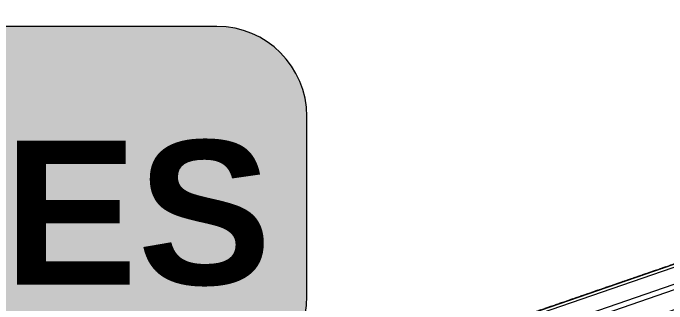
# Model space of a CAD drawing. Header units: millimetres. Extents: x -2612262 to -2065320, y 3717813 to 4283368.
# Drawn here: x -2386419 to -2382784, y 3979131 to 3980748 of the extents above; entities that cross this region are included whole.
import ezdxf

# ---------------------------------------------------------------- set-up
doc = ezdxf.new("R2010")
doc.units = ezdxf.units.MM
for name, pattern in [('Aligning Line', [3.2004, 1.6002, -1.6002]), ('Grid Line', [21, 12, -3, 3, -3]), ('Overhead', [4, 2.5, -1.5])]:
    doc.linetypes.add(name, pattern=pattern)
for name, color, linetype, lineweight in [('A-DETL', 90, 'Continuous', 18), ('A-DETL-GENF', 92, 'Continuous', 5), ('A-FLOR', 192, 'Continuous', 5), ('A-FLOR-OVHD', 1, 'Overhead', 13), ('A-GENM', 13, 'Continuous', 5), ('A-WALL', 113, 'Continuous', 5), ('G-ANNO-REFR', 1, 'Aligning Line', 5), ('G-ANNO-TEXT', 231, 'Continuous', 5), ('S-GRID', 1, 'Continuous', 5)]:
    doc.layers.add(name, color=color, linetype=linetype, lineweight=lineweight)
doc.styles.add('Arial_B', font='arialbd.ttf', dxfattribs={"height": 800})
picture_1 = doc.add_image_def('image1.jpg', size_in_pixel=(6528, 5638))

# ---------------------------------------------------------------- blocks, each defined once
blk = doc.blocks.new('WALL_FINISH - M-TIL2 Wall Tile-2945303-GA - Part A')
at = {"layer": 'A-GENM', "lineweight": 13}
for p, q in [((3696.6, 12), (0, 12)), ((0, 12), (0, 0)), ((0, 0), (3696.6, 0)), ((3696.6, 0), (3696.6, 12))]:
    blk.add_line(p, q, dxfattribs=at)

msp = doc.modelspace()

# ---------------------------------------------------------------- hatches: boundary and pattern name
at = {"layer": 'A-DETL-GENF'}
msp.add_hatch(color=7, dxfattribs=at).paths.add_polyline_path([(-2386337.8, 3978673.9), (-2385285.8, 3978673.9), (-2385207.6, 3978680.1), (-2385131.3, 3978698.4), (-2385058.8, 3978728.4), (-2384991.9, 3978769.4), (-2384932.2, 3978820.4), (-2384881.3, 3978880), (-2384840.3, 3978946.9), (-2384808.8, 3979025.3), (-2384791.9, 3979095.7), (-2384785.8, 3979173.9), (-2384785.8, 3980173.9), (-2384791.9, 3980252.1), (-2384810.2, 3980328.4), (-2384840.3, 3980400.9), (-2384881.3, 3980467.8), (-2384932.2, 3980527.5), (-2384991.9, 3980578.4), (-2385058.8, 3980619.4), (-2385131.3, 3980649.4), (-2385207.6, 3980667.8), (-2385285.8, 3980673.9), (-2390814.5, 3980673.9), (-2390896.3, 3980666.9), (-2390969, 3980649.4), (-2391041.5, 3980619.4), (-2391108.4, 3980578.4), (-2391168.1, 3980527.5), (-2391219, 3980467.8), (-2391260, 3980400.9), (-2391290, 3980328.4), (-2391308.3, 3980252.1), (-2391314.5, 3980173.9), (-2391314.5, 3979173.9), (-2391308.3, 3979095.7), (-2391290, 3979019.4), (-2391260, 3978946.9), (-2391219, 3978880), (-2391168.1, 3978820.4), (-2391108.4, 3978769.4), (-2391041.5, 3978728.4), (-2390969, 3978698.4), (-2390892.7, 3978680.1), (-2390814.5, 3978673.9), (-2386367.1, 3978673.9)])

# ---------------------------------------------------------------- linework, layer by layer
at = {"layer": 'A-DETL', "lineweight": 20}
for p, q in [((-2385285.8, 3980673.9), (-2390814.5, 3980673.9)), ((-2384785.8, 3979173.9), (-2384785.8, 3980173.9))]:
    msp.add_line(p, q, dxfattribs=at)
for centre, start, end in [((-2385285.8, 3980173.9), 0, 90), ((-2385285.8, 3979173.9), 270, 0)]:
    msp.add_arc(centre, 500, start, end, dxfattribs=at)
at = {"layer": 'A-FLOR'}
for p, q in [((-2386343.7, 3978113.3), (-2373995.2, 3982365.3)), ((-2381493.1, 3979783.5), (-2386343.7, 3978113.3))]:
    msp.add_line(p, q, dxfattribs=at)
at = {"layer": 'A-FLOR-OVHD'}
msp.add_line((-2446337, 3957456), (-2341051.5, 3993708.7), dxfattribs=at)
msp.add_line((-2446337, 3957456), (-2341051.5, 3993708.7), dxfattribs=at)
at = {"layer": 'A-WALL'}
for p, q in [((-2380594.8, 3979950), (-2385825.1, 3978149)), ((-2386367.1, 3978089.3), (-2381488.2, 3979769.2)), ((-2386337.8, 3978004.2), (-2381458.9, 3979684.1))]:
    msp.add_line(p, q, dxfattribs=at)
at = {"layer": 'A-WALL', "color": 250, "lineweight": 13}
msp.add_line((-2381493.1, 3979783.4), (-2386372, 3978103.5), dxfattribs=at)
at = {"layer": 'S-GRID', "linetype": 'Grid Line'}
msp.add_line((-2337697.5, 3994864.2), (-2467184.7, 3950277.1), dxfattribs=at)

# ---------------------------------------------------------------- block references
at = {"layer": 'A-GENM', "rotation": 198.9999999998396}
msp.add_blockref('WALL_FINISH - M-TIL2 Wall Tile-2945303-GA - Part A', (-2380659.9, 3979816.5), dxfattribs=at)

# ---------------------------------------------------------------- texts
at = {"layer": 'G-ANNO-TEXT', "color": 7, "lineweight": 13, "insert": (-2391066.1, 3980039.3), "char_height": 800, "width": 7407.592, "attachment_point": 1, "style": 'Arial_B'}
msp.add_mtext('AMENITIES', dxfattribs=at)

# ---------------------------------------------------------------- pictures from other files: only their frames are drawn
at = {"layer": 'G-ANNO-REFR'}
image = msp.add_image(picture_1, insert=(-2382054.9, 4283368.1), size_in_units=(433000, 373966.6), rotation=-122.11743, dxfattribs=at)
image.dxf.flags = 15

doc.saveas('drawing.dxf')
